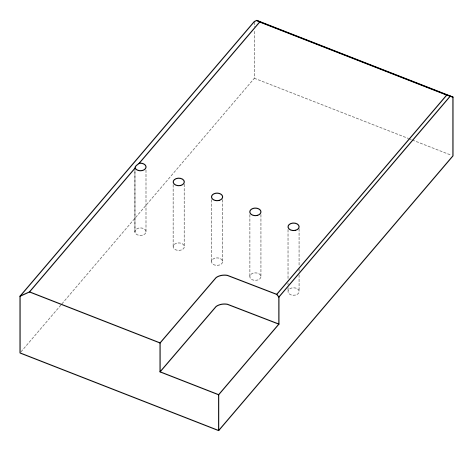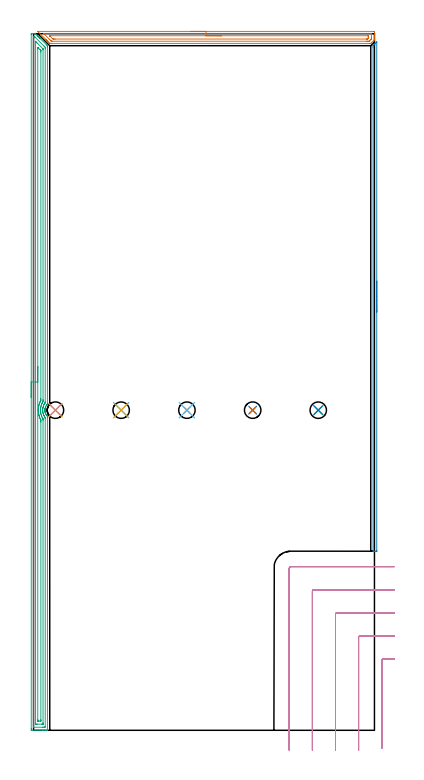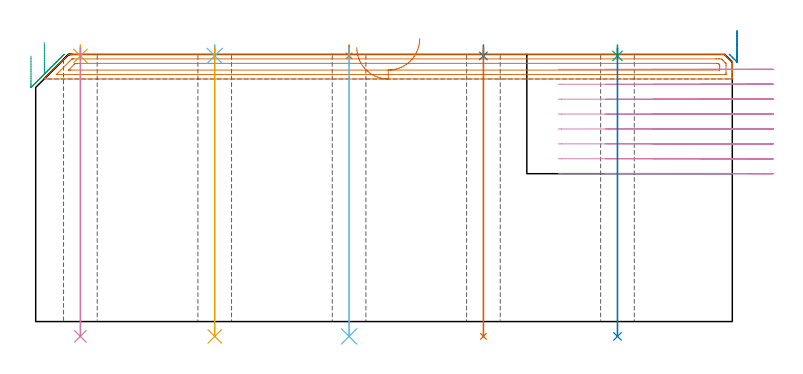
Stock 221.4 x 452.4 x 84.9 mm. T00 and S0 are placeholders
(PLAN: 14 operations, 3 tool changes, 36.1 min)
(1 AREA_MILL | FG_CHAMFER_SURFACE | UGT0205_001 | 5.37 min | 6731 mm3)
(2 AREA_MILL_1 | FG_CHAMFER_SURFACE_1 | UGT0205_001 | 2.79 min | 950 mm3)
(3 AREA_MILL_2 | FG_CHAMFER_SURFACE_2 | UGT0205_001 | 14.65 min | 24676 mm3)
(4 MILL_CORNER_NOTCH_RECTANGULAR | CORNER_NOTCH_RECTANGULAR | UGT0201_094 | Follow Part, ap 5, ae 75% | 11.27 min | 286887 mm3)
(5 SPOT_DRILL | STEP1HOLE | NXT0321_9005460120000 | 0.03 min | 9 mm3)
(6 SPOT_DRILL_1 | STEP1HOLE_1 | NXT0321_9005460120000 | 0.03 min | 18 mm3)
(7 SPOT_DRILL_2 | STEP1HOLE_2 | NXT0321_9005460120000 | 0.03 min | 12 mm3)
(8 SPOT_DRILL_3 | STEP1HOLE_3 | NXT0321_9005460120000 | 0.03 min | 16 mm3)
(9 SPOT_DRILL_4 | STEP1HOLE_4 | NXT0321_9005460120000 | 0.03 min | 4 mm3)
(10 DRILL_THROUGH_HOLE_INTO_CENTER | STEP1HOLE | UGT0301_219 | 0.37 min | 7571 mm3)
(11 DRILL_THROUGH_HOLE_INTO_CENTER_1 | STEP1HOLE_1 | UGT0301_219 | 0.37 min | 7586 mm3)
(12 DRILL_THROUGH_HOLE_INTO_CENTER_2 | STEP1HOLE_2 | UGT0301_219 | 0.37 min | 7634 mm3)
(13 DRILL_THROUGH_HOLE_INTO_CENTER_3 | STEP1HOLE_3 | UGT0301_219 | 0.37 min | 7582 mm3)
(14 DRILL_THROUGH_HOLE_INTO_CENTER_4 | STEP1HOLE_4 | UGT0301_219 | 0.37 min | 7598 mm3)
(TOOL UGT0205_001 | Chamfer Mill 20 x 3 x 45 deg. | D20 FL50 Z2)
(TOOL UGT0201_094 | End mill 20 mm | D20 FL38 Z4)
(TOOL NXT0321_9005460120000 | NC Spot Drill, 142deg, 12mm, Carbide, Uncoated | D12 PA142 FL30 Z2)
(TOOL UGT0301_219 | Twist Drill 10.7 mm | D10.7 PA118 FL90 Z2)
(OP 1 AREA_MILL)
G17 G21 G94 G90
T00 M6
G54
G17 G0 G90 X102.05 Y453.9 S1061 M3
G43 Z94.9 H0
Z87.1
G94 G1 X102.088 Z86.229 F250.
X102.202 Z85.364
X102.391 Z84.512
X102.653 Z83.68
X102.987 Z82.874
X103.39 Z82.1
X103.859 Z81.364
X104.39 Z80.672
X104.979 Z80.029
X105.622 Z79.44
X106.314 Z78.909
X107.05 Z78.44
X107.824 Z78.037
X108.63 Z77.703
X109.462 Z77.441
X110.314 Z77.252
X111.179 Z77.138
X112.05 Z77.1
X220.808 Y453.899 Z77.101
X221.202 Y453.896
X221.39 Y453.891 Z77.105
X221.4 Y453.509 Z77.487
Y451.754 Z79.239
Y451.164 Z79.833
Y450.877 Z80.119
Y450.287 Z80.709
Y450. Z80.995
Y449.426 Z81.573
Y448.971 Z82.028
X221.399 Y448.531 Z82.46
X221.39 Y448.498 Z82.493
X221.362 Y448.459 Z82.533
X221.291 Y448.389 Z82.608
X221.254 Y448.353 Z82.644
X219.392 Y446.491 Z84.507
X219.025 Y446.128 Z84.872
X219.001 Y446.107 Z84.893
X218.134 Y446.1 Z84.9
X11.315
X10.578 Y446.104 Z84.894
X10.499 Y446.106 Z84.892
X10.423 Y446.177 Z84.821
X10.107 Y446.491 Z84.505
X9.37 Y447.229 Z83.769
X9.229 Y447.368 Z83.627
X9.086 Y447.513 Z83.485
X8.938 Y447.661 Z83.337
X8.791 Y447.807 Z83.188
X8.64 Y447.958 Z83.039
X8.507 Y448.092 Z82.906
X8.352 Y448.246 Z82.749
X8.195 Y448.404 Z82.594
X8.075 Y448.524 Z82.474
X7.913 Y448.684 Z82.31
X7.749 Y448.85 Z82.148
X3.046 Y453.554 Z77.446
X2.846 Y453.756 Z77.243
X2.719 Y453.893 Z77.106
X2.846 Y453.9 Z77.1
X112.05
Y452.486 Z78.514
X219.025 Y452.485 Z78.515
X219.175
X219.366 Y452.48 Z78.52
X219.384 Y452.479 Z78.521
X219.39 Y452.47 Z78.53
X219.396 Y452.446 Z78.554
X219.398 Y452.42 Z78.58
X219.4 Y452.263 Z78.737
Y451.754 Z79.246
X219.398 Y449.633 Z81.367
X219.39 Y449.123 Z81.877
X219.383 Y448.944 Z82.056
X219.297 Y448.855 Z82.145
X219.025 Y448.576 Z82.424
X218.417 Y447.967 Z83.033
X218.134 Y447.688 Z83.312
X217.969 Y447.531 Z83.469
X217.243 Y447.517 Z83.483
X217.093 Y447.516 Z83.484
X216.351 Y447.514 Z83.486
X216.203
X12.058
X11.687 Y447.517 Z83.483
X11.594 Y447.519 Z83.481
X11.552 Y447.521 Z83.479
X11.497 Y447.565 Z83.435
X11.315 Y447.739 Z83.261
X10.805 Y448.246 Z82.754
X10.423 Y448.626 Z82.374
X6.858 Y452.193 Z78.807
X6.645 Y452.413 Z78.587
X6.605 Y452.456 Z78.544
X6.592 Y452.479 Z78.521
X6.634 Y452.48 Z78.52
X6.858 Y452.484 Z78.516
X7.006 Y452.485 Z78.515
X112.05 Y452.486 Z78.514
Y451.072 Z79.928
X217.243 Y451.071 Z79.929
X217.308 Y451.07 Z79.93
X217.36 Y451.067 Z79.933
X217.387 Y451.065 Z79.935
X217.39 Y451.031 Z79.969
X217.396 Y450.877 Z80.123
X217.399 Y450.723 Z80.277
X217.4 Y450. Z81.
X217.399 Y449.846 Z81.154
X217.395 Y449.69 Z81.31
X217.386 Y449.397 Z81.603
X217.243 Y449.243 Z81.757
X217.182 Y449.182 Z81.818
X217.123 Y449.123 Z81.877
X216.968 Y448.972 Z82.028
X216.936 Y448.945 Z82.055
X216.922 Y448.935 Z82.065
X216.877 Y448.933 Z82.067
X216.746 Y448.93 Z82.07
X216.548 Y448.929 Z82.071
X216.351 Y448.928 Z82.072
X13.989 Y448.929 Z82.071
X13.294
X13.098 Y448.932 Z82.068
X12.901 Y448.935 Z82.065
X12.56 Y448.951 Z82.049
X12.381 Y449.123 Z81.877
X12.206 Y449.294 Z81.706
X10.623 Y450.877 Z80.123
X10.527 Y450.975 Z80.025
X10.47 Y451.036 Z79.964
X10.449 Y451.061 Z79.939
X10.525 Y451.064 Z79.936
X10.92 Y451.069 Z79.931
X11.118 Y451.071 Z79.929
X112.05 Y451.072 Z79.928
X112.922 Z79.967
X113.787 Z80.08
X114.638 Z80.269
X115.47 Z80.532
X116.276 Z80.865
X117.05 Z81.268
X117.786 Z81.737
X118.478 Z82.268
X119.121 Z82.857
X119.711 Z83.501
X120.242 Z84.193
X120.71 Z84.928
X121.113 Z85.702
X121.447 Z86.508
X121.709 Z87.34
X121.898 Z88.192
X122.012 Z89.057
X122.05 Z89.928
G0 Z94.9
M5
M2
(OP 2 AREA_MILL_1)
G17 G21 G94 G90
T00 M6
G54
G17 G0 G90 X222.9 Y291.65 S1061 M3
G43 Z94.9 H0
Z92.5
G94 G1 Y291.612 Z91.628 F250.
Y291.498 Z90.764
Y291.309 Z89.912
Y291.047 Z89.08
Y290.713 Z88.274
Y290.31 Z87.5
Y289.841 Z86.764
Y289.31 Z86.072
Y288.721 Z85.429
Y288.078 Z84.84
Y287.386 Z84.308
Y286.65 Z83.84
Y285.876 Z83.437
Y285.07 Z83.103
Y284.238 Z82.841
Y283.386 Z82.652
Y282.521 Z82.538
Y281.65 Z82.5
X222.899 Y116.632 Z82.501
X222.896 Y116.301
X222.895 Y116.3 Z82.502
X221.7 Z83.695
X220.742 Z84.657
X220.619 Y116.303 Z84.773
X220.502 Y116.31 Z84.888
X220.5 Y116.465 Z84.9
Y443.71
X220.502 Y444.6 Z84.898
X220.503 Y444.602 Z84.897
X221.264 Y445.366 Z84.133
X221.394 Y445.495 Z84.004
X221.566 Y445.667 Z83.832
X221.7 Y445.802 Z83.696
X221.841 Y445.942 Z83.557
X221.992 Y446.093 Z83.406
X222.136 Y446.239 Z83.259
X222.586 Y446.686 Z82.814
X222.72 Y446.82 Z82.68
X222.885 Y446.984 Z82.514
X222.895 Y446.986 Z82.503
X222.899 Y446.984 Z82.499
X222.9 Y281.65 Z82.5
Y280.778 Z82.538
Y279.913 Z82.652
Y279.062 Z82.841
Y278.23 Z83.103
Y277.424 Z83.437
Y276.65 Z83.84
Y275.914 Z84.308
Y275.222 Z84.84
Y274.579 Z85.429
Y273.989 Z86.072
Y273.458 Z86.764
Y272.99 Z87.5
Y272.587 Z88.274
Y272.253 Z89.08
Y271.991 Z89.912
Y271.802 Z90.764
Y271.688 Z91.628
Y271.65 Z92.5
G0 Z94.9
M5
M2
(OP 3 AREA_MILL_2)
G17 G21 G94 G90
T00 M6
G54
G17 G0 G90 X-1.5 Y216.2 S1061 M3
G43 Z94.9 H0
Z84.4
G94 G1 Y216.238 Z83.528 F250.
Y216.352 Z82.664
Y216.541 Z81.812
Y216.803 Z80.98
Y217.137 Z80.174
Y217.54 Z79.4
Y218.008 Z78.664
Y218.54 Z77.972
Y219.129 Z77.329
Y219.772 Z76.74
Y220.464 Z76.208
Y221.2 Z75.74
Y221.974 Z75.337
Y222.78 Z75.003
Y223.612 Z74.741
Y224.464 Z74.552
Y225.328 Z74.438
Y226.2 Z74.4
Y451.781
X-1.498 Y452.018 Z74.402
X-1.491 Y452.397 Z74.405
X-1.421 Y452.399 Z74.476
X-0.205 Y452.4 Z75.69
X1.079 Z76.978
X1.113 Y452.399 Z77.011
X1.192 Y452.397 Z77.089
X1.22 Y452.377 Z77.118
X1.454 Y452.146 Z77.354
X1.642 Y451.958 Z77.542
X1.992 Y451.61 Z77.888
X2.481 Y451.119 Z78.381
X2.713 Y450.888 Z78.611
X2.871 Y450.731 Z78.766
X3.024 Y450.577 Z78.922
X3.16 Y450.441 Z79.057
X3.311 Y450.292 Z79.206
X3.456 Y450.145 Z79.354
X3.606 Y449.995 Z79.504
X3.75 Y449.852 Z79.646
X3.889 Y449.712 Z79.787
X4.053 Y449.548 Z79.951
X4.189 Y449.413 Z80.085
X8.584 Y445.016 Z84.483
X8.963 Y444.634 Z84.862
X8.993 Y444.601 Z84.893
X9. Y443.741 Z84.9
Y212.352
Y211.77 Z84.885
X8.833 Y211.59 Z84.73
X8.716 Y211.465 Z84.614
X8.506 Y211.213 Z84.405
X8.443 Y211.128 Z84.342
X8.309 Y210.948 Z84.207
X8.291 Y210.919 Z84.189
X8.076 Y210.572 Z83.973
X7.849 Y210.131 Z83.749
X7.832 Y210.089 Z83.732
X7.667 Y209.679 Z83.563
X7.539 Y209.263 Z83.435
X7.435 Y208.843 Z83.334
X7.428 Y208.786 Z83.325
X7.427 Y208.779 Z83.324
X7.413 Y208.671 Z83.313
X7.405 Y208.603 Z83.305
X7.375 Y208.341 Z83.275
X7.359 Y208.117 Z83.257
X7.356 Y207.967 Z83.248
X7.354 Y207.886 Z83.246
X7.359 Y207.669 Z83.259
X7.376 Y207.446 Z83.276
X7.431 Y206.992 Z83.327
X7.436 Y206.957 Z83.333
X7.457 Y206.856 Z83.356
X7.482 Y206.741 Z83.38
X7.537 Y206.529 Z83.434
X7.545 Y206.504 Z83.442
X7.672 Y206.107 Z83.568
X7.856 Y205.655 Z83.755
X7.877 Y205.614 Z83.776
X8.08 Y205.214 Z83.978
X8.191 Y205.029 Z84.09
X8.308 Y204.849 Z84.208
X8.491 Y204.61 Z84.388
X8.513 Y204.58 Z84.41
X8.584 Y204.495 Z84.481
X8.727 Y204.321 Z84.626
X8.824 Y204.217 Z84.723
X8.908 Y204.129 Z84.801
X9. Y204.031 Z84.885
Y203.419 Z84.9
Y0.172
X8.994 Y0.01 Z84.893
X8.68 Y0. Z84.579
X8.381 Z84.281
X7.705 Z83.6
X6.488 Z82.385
X5.947 Z81.842
X-0.476 Z75.422
X-1.084 Y0.002 Z74.813
X-1.3 Y0.005 Z74.597
X-1.492 Y0.01 Z74.405
X-1.495 Y0.201 Z74.403
X-1.499 Y0.619 Z74.401
X-1.5 Y1.041 Z74.4
Y226.2
X-0.086 Z75.814
X-0.085 Y449.872 Z75.815
X-0.084 Y449.995 Z75.816
X-0.079 Y450.371 Z75.821
X0.284 Y450.391 Z76.184
X0.674 Z76.574
X0.729 Y450.39 Z76.629
X0.789 Y450.349 Z76.689
X0.91 Y450.233 Z76.81
X1.154 Y449.995 Z77.054
X6.516 Y444.634 Z82.416
X6.826 Y444.322 Z82.726
X7.398 Y443.741 Z83.298
X7.579 Y443.543 Z83.479
X7.585 Y442.848 Z83.485
Y213.246
X7.581 Y212.86 Z83.481
X7.579 Y212.765 Z83.479
X7.571 Y212.726 Z83.471
X7.55 Y212.695 Z83.45
X7.475 Y212.586 Z83.375
X7.31 Y212.352 Z83.21
X7.121 Y212.053 Z83.021
X6.826 Y211.54 Z82.726
X6.798 Y211.487 Z82.698
X6.784 Y211.459 Z82.684
X6.625 Y211.113 Z82.525
X6.526 Y210.871 Z82.426
X6.405 Y210.566 Z82.305
X6.295 Y210.213 Z82.195
X6.145 Y209.672 Z82.045
X6.122 Y209.583 Z82.022
X6.107 Y209.51 Z82.007
X6.046 Y209.177 Z81.946
X5.994 Y208.779 Z81.894
X5.989 Y208.736 Z81.889
X5.947 Y208.254 Z81.847
X5.936 Y207.897 Z81.836
Y207.886
X5.947 Y207.547 Z81.847
X5.996 Y206.992 Z81.896
X5.999 Y206.966 Z81.899
X6.003 Y206.936 Z81.903
X6.066 Y206.491 Z81.966
X6.149 Y206.099 Z82.049
X6.22 Y205.822 Z82.12
X6.415 Y205.205 Z82.315
X6.532 Y204.916 Z82.432
X6.767 Y204.372 Z82.667
X6.797 Y204.312 Z82.697
X6.826 Y204.255 Z82.726
X7. Y203.937 Z82.9
X7.127 Y203.725 Z83.027
X7.329 Y203.419 Z83.229
X7.564 Y203.082 Z83.464
X7.579 Y203.031 Z83.479
X7.584 Y202.648 Z83.484
X7.585 Y202.525 Z83.485
Y2.528
X7.584 Y2.405 Z83.484
X7.579 Y2.029 Z83.479
X7.216 Y2.009 Z83.116
X6.826 Y2.003 Z82.726
X6.346 Y2. Z82.246
X5.947 Z81.847
X0.193 Z76.093
X-0.004 Y2.002 Z75.896
X-0.036 Y2.004 Z75.864
X-0.068 Y2.01 Z75.832
X-0.079 Y2.019 Z75.821
X-0.08 Y2.044 Z75.82
X-0.085 Y2.283 Z75.815
X-0.086 Y226.2 Z75.814
X1.328 Z77.228
X1.329 Y446.649 Z77.229
X1.331 Y447.314 Z77.231
X1.332 Y447.35 Z77.232
Y447.352
X1.381 Y447.314 Z77.281
X1.553 Y447.146 Z77.453
X2.28 Y446.421 Z78.18
X5.947 Y442.752 Z81.847
X6.141 Y442.55 Z82.041
X6.163 Y442.526 Z82.063
X6.166 Y442.455 Z82.066
X6.169 Y442.334 Z82.069
X6.171 Y442.182 Z82.071
Y441.954
Y214.805
X6.17 Y214.139 Z82.07
X6.169 Y213.914 Z82.069
X6.164 Y213.582 Z82.064
X5.976 Y213.246 Z81.876
X5.947 Y213.194 Z81.847
X5.655 Y212.65 Z81.555
X5.511 Y212.352 Z81.411
X5.372 Y212.044 Z81.272
X5.136 Y211.459 Z81.036
X5.118 Y211.409 Z81.018
X5.068 Y211.257 Z80.968
X4.916 Y210.72 Z80.816
X4.875 Y210.566 Z80.775
X4.739 Y210.007 Z80.639
X4.676 Y209.672 Z80.576
X4.62 Y209.235 Z80.52
X4.574 Y208.779 Z80.474
X4.545 Y208.418 Z80.445
X4.529 Y207.886 Z80.429
X4.539 Y207.53 Z80.439
X4.578 Y206.992 Z80.478
X4.621 Y206.554 Z80.521
X4.679 Y206.099 Z80.579
X4.806 Y205.472 Z80.706
X4.874 Y205.205 Z80.774
X5.068 Y204.549 Z80.968
X5.148 Y204.312 Z81.048
X5.194 Y204.184 Z81.094
X5.527 Y203.419 Z81.427
X5.664 Y203.13 Z81.564
X5.947 Y202.59 Z81.847
X5.984 Y202.525 Z81.884
X6.038 Y202.432 Z81.938
X6.164 Y202.21 Z82.064
X6.167 Y202.131 Z82.067
X6.169 Y201.964 Z82.069
X6.171 Y201.632 Z82.071
Y201.404
Y4.858
X6.17 Y4.192 Z82.07
X6.167 Y4.079 Z82.067
X6.165 Y4.024 Z82.065
X6.159 Y4.009 Z82.059
X6.132 Y4.005 Z82.032
X5.947 Y4.002 Z81.847
X5.257 Y4. Z81.157
X2.621 Z78.521
X1.742 Z77.642
X1.553 Y4.002 Z77.453
X1.364 Y4.007 Z77.264
X1.342 Y4.01 Z77.242
X1.335 Y4.019 Z77.235
X1.332 Y4.056 Z77.232
X1.33 Y4.116 Z77.23
X1.329 Y4.192 Z77.229
X1.328 Y4.42 Z77.228
Y226.2
X2.743 Z78.643
Y442.531
X2.744 Y442.848 Z78.644
X2.747 Y443.42 Z78.647
X2.749 Y443.488 Z78.649
X3.046 Y443.201 Z78.946
X3.22 Y443.031 Z79.12
X4.297 Y441.954 Z80.197
X4.408 Y441.84 Z80.308
X4.64 Y441.6 Z80.54
X4.751 Y441.48 Z80.651
X4.753 Y441.448 Z80.653
X4.755 Y441.379 Z80.655
X4.757 Y441.061 Z80.657
Y440.484
Y215.349
X4.756 Y215.033 Z80.656
X4.753 Y214.46 Z80.653
X4.75 Y214.301 Z80.65
X4.67 Y214.139 Z80.57
X4.507 Y213.817 Z80.407
X4.229 Y213.246 Z80.129
X4.217 Y213.218 Z80.117
X4.189 Y213.156 Z80.089
X3.963 Y212.582 Z79.863
X3.874 Y212.352 Z79.774
X3.738 Y211.918 Z79.638
X3.603 Y211.459 Z79.503
X3.541 Y211.225 Z79.441
X3.377 Y210.566 Z79.277
X3.365 Y210.51 Z79.265
X3.311 Y210.224 Z79.211
X3.242 Y209.742 Z79.142
X3.233 Y209.672 Z79.133
X3.218 Y209.531 Z79.118
X3.161 Y208.931 Z79.061
X3.15 Y208.779 Z79.05
X3.127 Y208.348 Z79.027
X3.117 Y208.082 Z79.017
X3.114 Y207.886 Z79.014
X3.126 Y207.436 Z79.026
X3.14 Y207.166 Z79.04
X3.152 Y206.992 Z79.052
X3.173 Y206.747 Z79.073
X3.227 Y206.184 Z79.127
X3.237 Y206.099 Z79.137
X3.311 Y205.569 Z79.211
X3.383 Y205.205 Z79.283
X3.403 Y205.112 Z79.303
X3.509 Y204.665 Z79.409
X3.606 Y204.312 Z79.506
X3.734 Y203.882 Z79.634
X3.885 Y203.419 Z79.785
X4.189 Y202.666 Z80.089
X4.249 Y202.525 Z80.149
X4.296 Y202.416 Z80.196
X4.679 Y201.632 Z80.579
X4.75 Y201.484 Z80.65
X4.753 Y201.343 Z80.653
X4.756 Y201.056 Z80.656
X4.757 Y200.738 Z80.657
Y200.161
Y6.872
X4.756 Y6.296 Z80.656
X4.753 Y6.103 Z80.653
X4.75 Y6.035 Z80.65
X4.747 Y6.01 Z80.647
X4.725 Y6.008 Z80.625
X4.618 Y6.004 Z80.518
X4.189 Y6. Z80.089
X3.29 Z79.19
X2.881 Y6.007 Z78.781
X2.78 Y6.01 Z78.68
X2.749 Y6.022 Z78.649
X2.747 Y6.055 Z78.647
X2.745 Y6.138 Z78.645
X2.743 Y6.556 Z78.643
Y6.872
Y226.2
Y227.072 Z78.681
Y227.936 Z78.795
Y228.788 Z78.983
Y229.62 Z79.246
Y230.426 Z79.58
Y231.2 Z79.982
Y231.936 Z80.451
Y232.628 Z80.982
Y233.271 Z81.572
Y233.86 Z82.215
Y234.392 Z82.907
Y234.86 Z83.643
Y235.263 Z84.417
Y235.597 Z85.222
Y235.859 Z86.054
Y236.048 Z86.906
Y236.162 Z87.771
Y236.2 Z88.643
G0 Z94.9
M5
M2
(OP 4 MILL_CORNER_NOTCH_RECTANGULAR)
G17 G21 G94 G90
T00 M6
G54
G17 G0 G90 X234.4 Y46.3 S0 M3
G43 Z94.9 H0
Z80.162
G94 G1 X231.4 F250.
X227.094 F500.
G3 X226.1 Y45.306 R1.
G1 Y-8.827
Y-11.827 F250.
G0 Z94.9
X234.4 Y61.3
Z80.162
G1 X231.4
X212.094 F500.
G3 X211.1 Y60.306 R1.
G1 Y-10.
Y-13. F250.
G0 Z94.9
X234.4 Y76.3
Z80.162
G1 X231.4
X197.095 F500.
G3 X196.1 Y75.305 R1.
G1 Y-10.
Y-13. F250.
G0 Z94.9
X234.4 Y91.3
Z80.162
G1 X231.4
X182.095 F500.
G3 X181.1 Y90.305 R1.
G1 Y-10.
Y-13. F250.
G0 Z94.9
X234.4 Y106.3
Z80.162
G1 X231.4
X167.095 F500.
G3 X166.1 Y105.305 R1.
G1 Y-10.
Y-13. F250.
G0 Z94.9
X234.4 Y46.3
Z75.425
G1 X231.4
X227.094 F500.
G3 X226.1 Y45.306 R1.
G1 Y-8.827
Y-11.827 F250.
G0 Z94.9
X234.4 Y61.3
Z75.425
G1 X231.4
X212.094 F500.
G3 X211.1 Y60.306 R1.
G1 Y-10.
Y-13. F250.
G0 Z94.9
X234.4 Y76.3
Z75.425
G1 X231.4
X197.095 F500.
G3 X196.1 Y75.305 R1.
G1 Y-10.
Y-13. F250.
G0 Z94.9
X234.4 Y91.3
Z75.425
G1 X231.4
X182.095 F500.
G3 X181.1 Y90.305 R1.
G1 Y-10.
Y-13. F250.
G0 Z94.9
X234.4 Y106.3
Z75.425
G1 X231.4
X167.095 F500.
G3 X166.1 Y105.305 R1.
G1 Y-10.
Y-13. F250.
G0 Z94.9
X234.4 Y46.3
Z70.687
G1 X231.4
X227.094 F500.
G3 X226.1 Y45.306 R1.
G1 Y-8.827
Y-11.827 F250.
G0 Z94.9
X234.4 Y61.3
Z70.687
G1 X231.4
X212.094 F500.
G3 X211.1 Y60.306 R1.
G1 Y-10.
Y-13. F250.
G0 Z94.9
X234.4 Y76.3
Z70.687
G1 X231.4
X197.095 F500.
G3 X196.1 Y75.305 R1.
G1 Y-10.
Y-13. F250.
G0 Z94.9
X234.4 Y91.3
Z70.687
G1 X231.4
X182.095 F500.
G3 X181.1 Y90.305 R1.
G1 Y-10.
Y-13. F250.
G0 Z94.9
X234.4 Y106.3
Z70.687
G1 X231.4
X167.095 F500.
G3 X166.1 Y105.305 R1.
G1 Y-10.
Y-13. F250.
G0 Z94.9
X234.4 Y46.3
Z65.95
G1 X231.4
X227.094 F500.
G3 X226.1 Y45.306 R1.
G1 Y-8.827
Y-11.827 F250.
G0 Z94.9
X234.4 Y61.3
Z65.95
G1 X231.4
X212.094 F500.
G3 X211.1 Y60.306 R1.
G1 Y-10.
Y-13. F250.
G0 Z94.9
X234.4 Y76.3
Z65.95
G1 X231.4
X197.095 F500.
G3 X196.1 Y75.305 R1.
G1 Y-10.
Y-13. F250.
G0 Z94.9
X234.4 Y91.3
Z65.95
G1 X231.4
X182.095 F500.
G3 X181.1 Y90.305 R1.
G1 Y-10.
Y-13. F250.
G0 Z94.9
X234.4 Y106.3
Z65.95
G1 X231.4
X167.095 F500.
G3 X166.1 Y105.305 R1.
G1 Y-10.
Y-13. F250.
G0 Z94.9
X234.4 Y46.3
Z61.212
G1 X231.4
X227.094 F500.
G3 X226.1 Y45.306 R1.
G1 Y-8.827
Y-11.827 F250.
G0 Z94.9
X234.4 Y61.3
Z61.212
G1 X231.4
X212.094 F500.
G3 X211.1 Y60.306 R1.
G1 Y-10.
Y-13. F250.
G0 Z94.9
X234.4 Y76.3
Z61.212
G1 X231.4
X197.095 F500.
G3 X196.1 Y75.305 R1.
G1 Y-10.
Y-13. F250.
G0 Z94.9
X234.4 Y91.3
Z61.212
G1 X231.4
X182.095 F500.
G3 X181.1 Y90.305 R1.
G1 Y-10.
Y-13. F250.
G0 Z94.9
X234.4 Y106.3
Z61.212
G1 X231.4
X167.095 F500.
G3 X166.1 Y105.305 R1.
G1 Y-10.
Y-13. F250.
G0 Z94.9
X234.4 Y46.3
Z56.475
G1 X231.4
X227.094 F500.
G3 X226.1 Y45.306 R1.
G1 Y-8.827
Y-11.827 F250.
G0 Z94.9
X234.4 Y61.3
Z56.475
G1 X231.4
X212.094 F500.
G3 X211.1 Y60.306 R1.
G1 Y-10.
Y-13. F250.
G0 Z94.9
X234.4 Y76.3
Z56.475
G1 X231.4
X197.095 F500.
G3 X196.1 Y75.305 R1.
G1 Y-10.
Y-13. F250.
G0 Z94.9
X234.4 Y91.3
Z56.475
G1 X231.4
X182.095 F500.
G3 X181.1 Y90.305 R1.
G1 Y-10.
Y-13. F250.
G0 Z94.9
X234.4 Y106.3
Z56.475
G1 X231.4
X167.095 F500.
G3 X166.1 Y105.305 R1.
G1 Y-10.
Y-13. F250.
G0 Z94.9
X234.4 Y46.3
Z51.737
G1 X231.4
X227.094 F500.
G3 X226.1 Y45.306 R1.
G1 Y-8.827
Y-11.827 F250.
G0 Z94.9
X234.4 Y61.3
Z51.737
G1 X231.4
X212.094 F500.
G3 X211.1 Y60.306 R1.
G1 Y-10.
Y-13. F250.
G0 Z94.9
X234.4 Y76.3
Z51.737
G1 X231.4
X197.095 F500.
G3 X196.1 Y75.305 R1.
G1 Y-10.
Y-13. F250.
G0 Z94.9
X234.4 Y91.3
Z51.737
G1 X231.4
X182.095 F500.
G3 X181.1 Y90.305 R1.
G1 Y-10.
Y-13. F250.
G0 Z94.9
X234.4 Y106.3
Z51.737
G1 X231.4
X167.095 F500.
G3 X166.1 Y105.305 R1.
G1 Y-10.
Y-13. F250.
G0 Z94.9
X234.4 Y46.3
Z47.
G1 X231.4
X227.094 F500.
G3 X226.1 Y45.306 R1.
G1 Y-8.827
Y-11.827 F250.
G0 Z94.9
X234.4 Y61.3
Z47.
G1 X231.4
X212.094 F500.
G3 X211.1 Y60.306 R1.
G1 Y-10.
Y-13. F250.
G0 Z94.9
X234.4 Y76.3
Z47.
G1 X231.4
X197.095 F500.
G3 X196.1 Y75.305 R1.
G1 Y-10.
Y-13. F250.
G0 Z94.9
X234.4 Y91.3
Z47.
G1 X231.4
X182.095 F500.
G3 X181.1 Y90.305 R1.
G1 Y-10.
Y-13. F250.
G0 Z94.9
X234.4 Y106.3
Z47.
G1 X231.4
X167.095 F500.
G3 X166.1 Y105.305 R1.
G1 Y-10.
Y-13. F250.
G0 Z94.9
M5
M2
(OP 5 SPOT_DRILL)
G17 G21 G94 G90
T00 M6
G54
G17 G0 G90 X14.2 Y207.9 S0 M3
G43 Z94.9 H0
G94 G81 G98 Z84.439 F250. R87.9
G80
M5
M2
(OP 6 SPOT_DRILL_1)
G17 G21 G94 G90
T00 M6
G54
G17 G0 G90 X56.9 Y207.9 S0 M3
G43 Z94.9 H0
G94 G81 G98 Z84.439 F250. R87.9
G80
M5
M2
(OP 7 SPOT_DRILL_2)
G17 G21 G94 G90
T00 M6
G54
G17 G0 G90 X99.6 Y207.9 S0 M3
G43 Z94.9 H0
G94 G81 G98 Z84.439 F250. R87.9
G80
M5
M2
(OP 8 SPOT_DRILL_3)
G17 G21 G94 G90
T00 M6
G54
G17 G0 G90 X142.3 Y207.9 S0 M3
G43 Z94.9 H0
G94 G81 G98 Z84.439 F250. R87.9
G80
M5
M2
(OP 9 SPOT_DRILL_4)
G17 G21 G94 G90
T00 M6
G54
G17 G0 G90 X184.9 Y207.9 S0 M3
G43 Z94.9 H0
G94 G81 G98 Z84.439 F250. R87.9
G80
M5
M2
(OP 10 DRILL_THROUGH_HOLE_INTO_CENTER)
G17 G21 G94 G90
T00 M6
G54
G17 G0 G90 X14.2 Y207.9 S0 M3
G43 Z94.9 H0
G94 G73 G98 Z-4.715 F250. Q9.957 R86.9
G80
M5
M2
(OP 11 DRILL_THROUGH_HOLE_INTO_CENTER_1)
G17 G21 G94 G90
T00 M6
G54
G17 G0 G90 X56.9 Y207.9 S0 M3
G43 Z94.9 H0
G94 G73 G98 Z-4.715 F250. Q9.957 R86.9
G80
M5
M2
(OP 12 DRILL_THROUGH_HOLE_INTO_CENTER_2)
G17 G21 G94 G90
T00 M6
G54
G17 G0 G90 X99.6 Y207.9 S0 M3
G43 Z94.9 H0
G94 G73 G98 Z-4.715 F250. Q9.957 R86.9
G80
M5
M2
(OP 13 DRILL_THROUGH_HOLE_INTO_CENTER_3)
G17 G21 G94 G90
T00 M6
G54
G17 G0 G90 X142.3 Y207.9 S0 M3
G43 Z94.9 H0
G94 G73 G98 Z-4.715 F250. Q9.957 R86.9
G80
M5
M2
(OP 14 DRILL_THROUGH_HOLE_INTO_CENTER_4)
G17 G21 G94 G90
T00 M6
G54
G17 G0 G90 X184.9 Y207.9 S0 M3
G43 Z94.9 H0
G94 G73 G98 Z-4.715 F250. Q9.957 R86.9
G80
M5
M2
